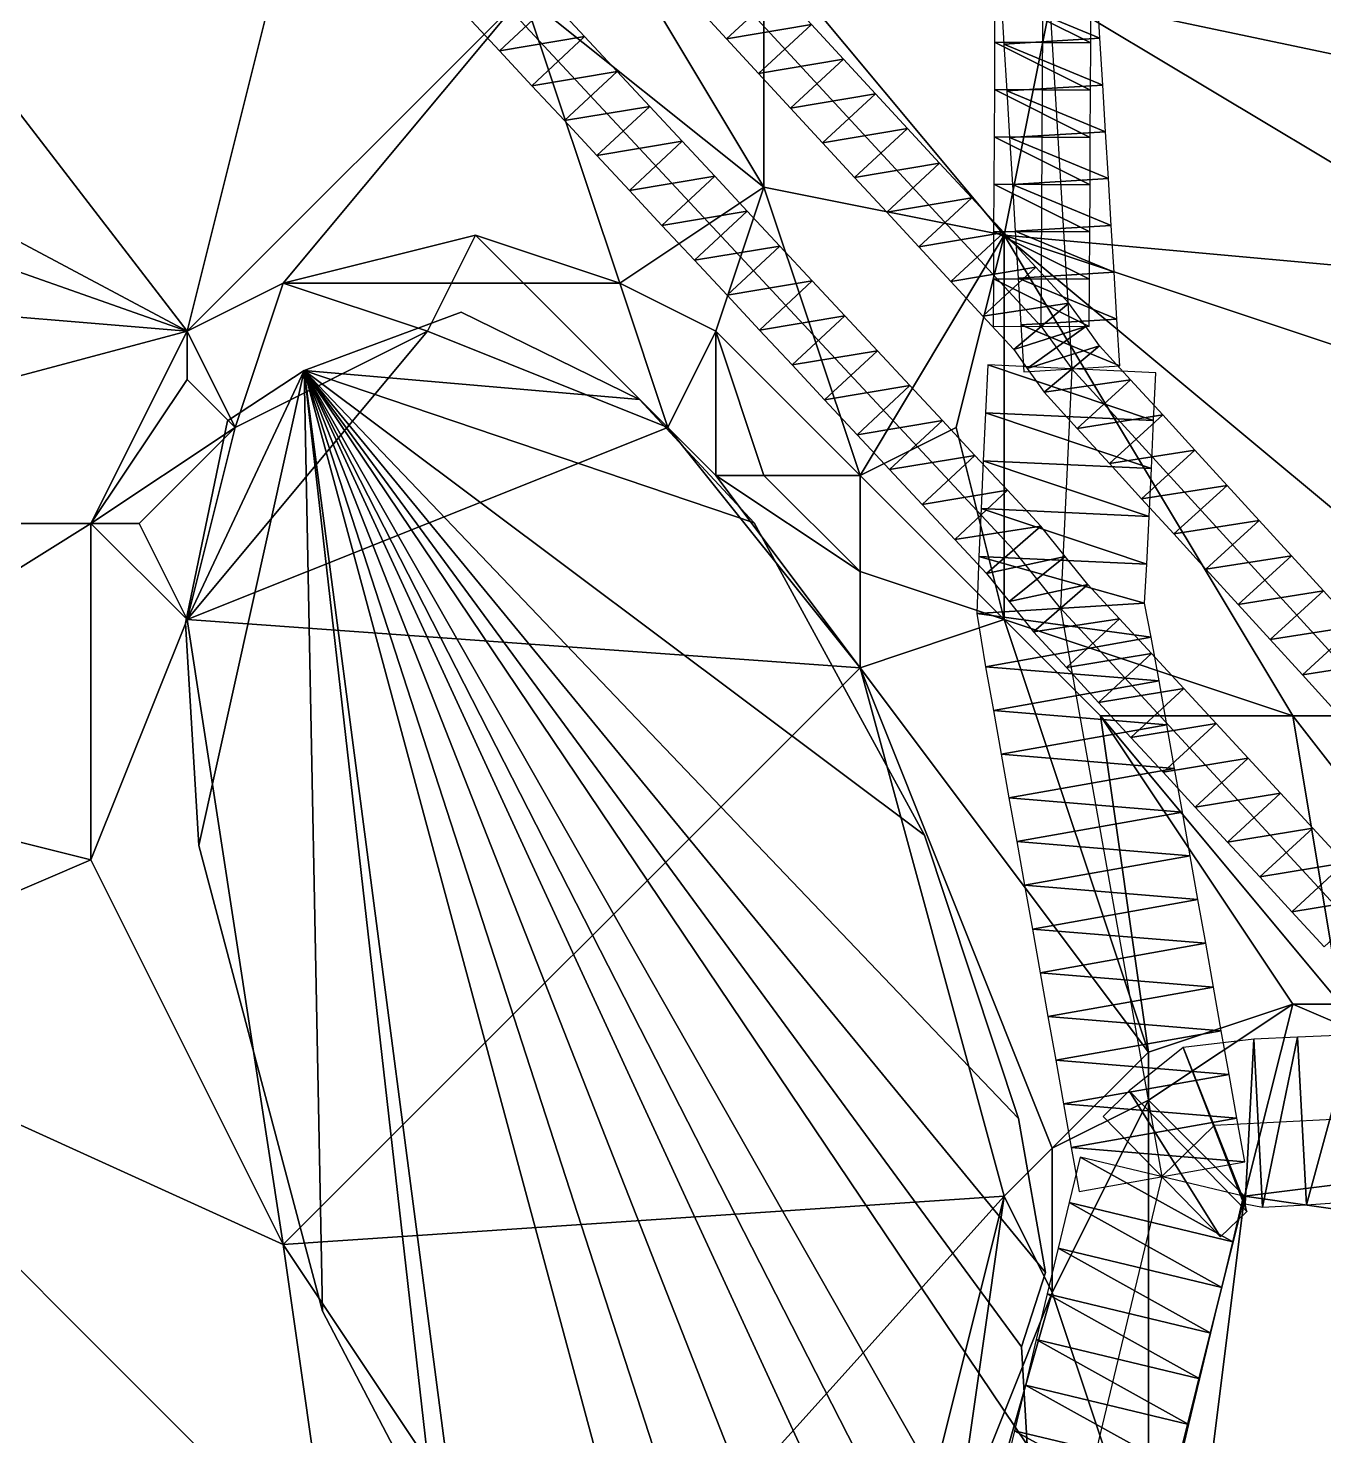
# Model space of a CAD drawing. Header units: metres. Extents: x -1103 to 901, y -902 to 905.
# Drawn here: x -686.6 to -632.7, y 576 to 634.6 of the extents above; entities that cross this region are included whole.
import ezdxf

# ---------------------------------------------------------------- set-up
doc = ezdxf.new("R2010")
doc.units = ezdxf.units.M
for name, color, linetype in [('OSM_BUILDING_FOOTPRINTS', 7, 'CONTINUOUS'), ('OSM_BUILDING_ROOFS', 1, 'CONTINUOUS'), ('OSM_BUILDING_WALLS', 8, 'CONTINUOUS'), ('OSM_ROAD_AXES', 2, 'CONTINUOUS'), ('OSM_ROAD_SURFACE', 9, 'CONTINUOUS'), ('OSM_TERRAIN', 3, 'CONTINUOUS')]:
    doc.layers.add(name, color=color, linetype=linetype)

msp = doc.modelspace()

# ---------------------------------------------------------------- linework, layer by layer
at = {"layer": 'OSM_BUILDING_FOOTPRINTS'}
msp.add_polyline3d([(-678.319, 618.271, 7.46), (-675.136, 620.372, 7.46), (-668.592, 622.794, 7.46), (-661.175, 619.167, 7.46), (-656.411, 614.035, 7.46), (-649.325, 601.03, 7.46), (-645.412, 589.241, 7.46), (-644.284, 582.827, 7.46), (-645.279, 579.742, 7.46), (-645.047, 575.661, 7.46), (-645.688, 568.627, 7.46), (-646.848, 564.978, 7.46), (-648.595, 562.843, 7.46), (-651.944, 561.373, 7.46), (-655.669, 560.344, 7.46), (-659.383, 561.959, 7.46), (-668.558, 570.098, 7.46), (-669.664, 572.232, 7.46), (-674.362, 581.223, 7.46), (-679.513, 600.598, 7.46), (-680.066, 609.855, 7.46), (-678.319, 618.271, 7.46)], close=True, dxfattribs=at)
at = {"layer": 'OSM_BUILDING_ROOFS'}
for points in [[(-675.136, 620.372, 105.46), (-661.175, 619.167, 105.46), (-668.592, 622.794, 105.46)], [(-675.136, 620.372, 105.46), (-678.319, 618.271, 105.46), (-680.066, 609.855, 105.46)], [(-675.136, 620.372, 105.46), (-680.066, 609.855, 105.46), (-679.513, 600.598, 105.46)], [(-675.136, 620.372, 105.46), (-679.513, 600.598, 105.46), (-674.362, 581.223, 105.46)], [(-675.136, 620.372, 105.46), (-674.362, 581.223, 105.46), (-669.664, 572.232, 105.46)], [(-675.136, 620.372, 105.46), (-669.664, 572.232, 105.46), (-668.558, 570.098, 105.46)], [(-675.136, 620.372, 105.46), (-668.558, 570.098, 105.46), (-659.383, 561.959, 105.46)], [(-675.136, 620.372, 105.46), (-659.383, 561.959, 105.46), (-655.669, 560.344, 105.46)], [(-675.136, 620.372, 105.46), (-655.669, 560.344, 105.46), (-651.944, 561.373, 105.46)], [(-675.136, 620.372, 105.46), (-651.944, 561.373, 105.46), (-648.595, 562.843, 105.46)], [(-675.136, 620.372, 105.46), (-648.595, 562.843, 105.46), (-646.848, 564.978, 105.46)], [(-675.136, 620.372, 105.46), (-646.848, 564.978, 105.46), (-645.688, 568.627, 105.46)], [(-675.136, 620.372, 105.46), (-645.688, 568.627, 105.46), (-645.047, 575.661, 105.46)], [(-675.136, 620.372, 105.46), (-645.047, 575.661, 105.46), (-645.279, 579.742, 105.46)], [(-675.136, 620.372, 105.46), (-645.279, 579.742, 105.46), (-644.284, 582.827, 105.46)], [(-675.136, 620.372, 105.46), (-644.284, 582.827, 105.46), (-645.412, 589.241, 105.46)], [(-675.136, 620.372, 105.46), (-645.412, 589.241, 105.46), (-649.325, 601.03, 105.46)], [(-675.136, 620.372, 105.46), (-649.325, 601.03, 105.46), (-656.411, 614.035, 105.46)], [(-675.136, 620.372, 105.46), (-656.411, 614.035, 105.46), (-661.175, 619.167, 105.46)]]:
    msp.add_3dface(points, dxfattribs=at)
at = {"layer": 'OSM_BUILDING_WALLS'}
for points in [[(-668.592, 622.794, 7.46), (-675.136, 620.372, 7.46), (-675.136, 620.372, 105.46)], [(-668.592, 622.794, 7.46), (-675.136, 620.372, 105.46), (-668.592, 622.794, 105.46)], [(-661.175, 619.167, 7.46), (-668.592, 622.794, 7.46), (-668.592, 622.794, 105.46)], [(-661.175, 619.167, 7.46), (-668.592, 622.794, 105.46), (-661.175, 619.167, 105.46)], [(-675.136, 620.372, 7.46), (-678.319, 618.271, 7.46), (-678.319, 618.271, 105.46)], [(-675.136, 620.372, 7.46), (-678.319, 618.271, 105.46), (-675.136, 620.372, 105.46)], [(-656.411, 614.035, 7.46), (-661.175, 619.167, 7.46), (-661.175, 619.167, 105.46)], [(-656.411, 614.035, 7.46), (-661.175, 619.167, 105.46), (-656.411, 614.035, 105.46)], [(-678.319, 618.271, 7.46), (-680.066, 609.855, 7.46), (-680.066, 609.855, 105.46)], [(-678.319, 618.271, 7.46), (-680.066, 609.855, 105.46), (-678.319, 618.271, 105.46)], [(-649.325, 601.03, 7.46), (-656.411, 614.035, 7.46), (-656.411, 614.035, 105.46)], [(-649.325, 601.03, 7.46), (-656.411, 614.035, 105.46), (-649.325, 601.03, 105.46)], [(-680.066, 609.855, 7.46), (-679.513, 600.598, 7.46), (-679.513, 600.598, 105.46)], [(-680.066, 609.855, 7.46), (-679.513, 600.598, 105.46), (-680.066, 609.855, 105.46)], [(-679.513, 600.598, 7.46), (-674.362, 581.223, 7.46), (-674.362, 581.223, 105.46)], [(-679.513, 600.598, 7.46), (-674.362, 581.223, 105.46), (-679.513, 600.598, 105.46)], [(-645.412, 589.241, 7.46), (-649.325, 601.03, 7.46), (-649.325, 601.03, 105.46)], [(-645.412, 589.241, 7.46), (-649.325, 601.03, 105.46), (-645.412, 589.241, 105.46)], [(-644.284, 582.827, 7.46), (-645.412, 589.241, 7.46), (-645.412, 589.241, 105.46)], [(-644.284, 582.827, 7.46), (-645.412, 589.241, 105.46), (-644.284, 582.827, 105.46)], [(-645.279, 579.742, 7.46), (-644.284, 582.827, 7.46), (-644.284, 582.827, 105.46)], [(-645.279, 579.742, 7.46), (-644.284, 582.827, 105.46), (-645.279, 579.742, 105.46)], [(-674.362, 581.223, 7.46), (-669.664, 572.232, 7.46), (-669.664, 572.232, 105.46)], [(-674.362, 581.223, 7.46), (-669.664, 572.232, 105.46), (-674.362, 581.223, 105.46)], [(-645.047, 575.661, 7.46), (-645.279, 579.742, 7.46), (-645.279, 579.742, 105.46)], [(-645.047, 575.661, 7.46), (-645.279, 579.742, 105.46), (-645.047, 575.661, 105.46)]]:
    msp.add_3dface(points, dxfattribs=at)
at = {"layer": 'OSM_ROAD_AXES'}
for points in [[(-838.648, 834.494, 15.4), (-831.551, 826.731, 15.381), (-825.228, 819.797, 14.907), (-811.068, 804.292, 14.83), (-764.928, 753.786, 13.168), (-675.103, 655.385, 11.211), (-644.461, 622.208, 8.88), (-643.19, 620.439, 8.946), (-597.703, 570.619, 12.345), (-502.252, 466.079, 12.351), (-457.418, 416.977, 14.011), (-369.163, 320.322, 16.335), (-349.653, 307.45, 14.764)], [(-361.437, 301.467, 13.838), (-370.103, 315.434, 15.982), (-462.193, 414.766, 14.188), (-601.052, 564.337, 12.663), (-622.199, 587.24, 10.487), (-643.654, 610.475, 9.174), (-645.611, 612.908, 9.08), (-707.867, 679.725, 14.044), (-807.818, 787.328, 14.131), (-831.396, 812.951, 14.445), (-838.526, 820.648, 14.021)], [(-644.461, 622.208, 8.88), (-644.373, 639.925, 9.928)], [(-644.373, 639.925, 9.928), (-643.19, 620.439, 8.946)], [(-643.19, 620.439, 8.946), (-643.654, 610.475, 9.174), (-639.443, 586.819, 10.602)], [(-622.199, 587.24, 10.487), (-631.782, 589.23, 10.402), (-637.265, 588.943, 10.49), (-639.443, 586.819, 10.602)], [(-639.443, 586.819, 10.602), (-653.093, 529.854, 15.124)]]:
    msp.add_polyline3d(points, dxfattribs=at)
at = {"layer": 'OSM_ROAD_SURFACE'}
for points in [[(-664.814, 635.718, 8.543), (-668.363, 635.126, 8.612), (-667.009, 633.673, 8.476)], [(-663.461, 634.266, 8.482), (-664.814, 635.718, 8.543), (-667.009, 633.673, 8.476)], [(-658.886, 635.615, 8.713), (-657.554, 634.173, 8.613), (-655.35, 636.208, 8.691)], [(-657.554, 634.173, 8.613), (-654.018, 634.766, 8.709), (-655.35, 636.208, 8.691)], [(-642.403, 634.009, 9.161), (-646.393, 635.998, 9.103), (-646.403, 634.029, 9.042)], [(-642.403, 634.009, 9.161), (-642.393, 635.978, 9.221), (-646.393, 635.998, 9.103)], [(-646.133, 635.906, 9.112), (-642.022, 634.2, 9.173), (-642.14, 636.149, 9.231)], [(-646.133, 635.906, 9.112), (-646.015, 633.958, 9.057), (-642.022, 634.2, 9.173)], [(-657.554, 634.173, 8.613), (-656.221, 632.73, 8.513), (-654.018, 634.766, 8.709)], [(-656.221, 632.73, 8.513), (-652.685, 633.323, 8.726), (-654.018, 634.766, 8.709)], [(-663.461, 634.266, 8.482), (-667.009, 633.673, 8.476), (-665.656, 632.221, 8.408)], [(-662.108, 632.813, 8.425), (-663.461, 634.266, 8.482), (-665.656, 632.221, 8.408)], [(-642.412, 632.041, 9.087), (-646.403, 634.029, 9.042), (-646.412, 632.061, 8.981)], [(-642.412, 632.041, 9.087), (-642.403, 634.009, 9.161), (-646.403, 634.029, 9.042)], [(-646.015, 633.958, 9.057), (-641.904, 632.252, 9.102), (-642.022, 634.2, 9.173)], [(-646.015, 633.958, 9.057), (-645.896, 632.009, 9.002), (-641.904, 632.252, 9.102)], [(-662.108, 632.813, 8.425), (-665.656, 632.221, 8.408), (-664.303, 630.768, 8.34)], [(-660.754, 631.361, 8.386), (-662.108, 632.813, 8.425), (-664.303, 630.768, 8.34)], [(-656.221, 632.73, 8.513), (-654.889, 631.288, 8.511), (-652.685, 633.323, 8.726)], [(-654.889, 631.288, 8.511), (-651.353, 631.881, 8.744), (-652.685, 633.323, 8.726)], [(-645.896, 632.009, 9.002), (-641.785, 630.303, 9.032), (-641.904, 632.252, 9.102)], [(-654.889, 631.288, 8.511), (-653.557, 629.845, 8.529), (-651.353, 631.881, 8.744)], [(-653.557, 629.845, 8.529), (-650.021, 630.438, 8.762), (-651.353, 631.881, 8.744)], [(-642.422, 630.072, 9.014), (-646.412, 632.061, 8.981), (-646.422, 630.092, 8.919)], [(-642.422, 630.072, 9.014), (-642.412, 632.041, 9.087), (-646.412, 632.061, 8.981)], [(-645.896, 632.009, 9.002), (-645.778, 630.061, 8.948), (-641.785, 630.303, 9.032)], [(-660.754, 631.361, 8.386), (-664.303, 630.768, 8.34), (-662.949, 629.316, 8.299)], [(-659.401, 629.908, 8.347), (-660.754, 631.361, 8.386), (-662.949, 629.316, 8.299)], [(-653.557, 629.845, 8.529), (-652.225, 628.403, 8.547), (-650.021, 630.438, 8.762)], [(-652.225, 628.403, 8.547), (-648.689, 628.996, 8.78), (-650.021, 630.438, 8.762)], [(-659.401, 629.908, 8.347), (-662.949, 629.316, 8.299), (-661.596, 627.863, 8.259)], [(-658.047, 628.456, 8.307), (-659.401, 629.908, 8.347), (-661.596, 627.863, 8.259)], [(-642.432, 628.104, 8.941), (-646.422, 630.092, 8.919), (-646.432, 628.124, 8.858)], [(-642.432, 628.104, 8.941), (-642.422, 630.072, 9.014), (-646.422, 630.092, 8.919)], [(-645.778, 630.061, 8.948), (-641.667, 628.354, 8.961), (-641.785, 630.303, 9.032)], [(-645.778, 630.061, 8.948), (-645.66, 628.112, 8.893), (-641.667, 628.354, 8.961)], [(-652.225, 628.403, 8.547), (-650.892, 626.96, 8.565), (-648.689, 628.996, 8.78)], [(-650.892, 626.96, 8.565), (-647.356, 627.553, 8.798), (-648.689, 628.996, 8.78)], [(-658.047, 628.456, 8.307), (-661.596, 627.863, 8.259), (-660.242, 626.411, 8.22)], [(-656.694, 627.003, 8.294), (-658.047, 628.456, 8.307), (-660.242, 626.411, 8.22)], [(-642.442, 626.135, 8.868), (-646.432, 628.124, 8.858), (-646.442, 626.155, 8.793)], [(-642.442, 626.135, 8.868), (-642.432, 628.104, 8.941), (-646.432, 628.124, 8.858)], [(-645.66, 628.112, 8.893), (-641.549, 626.406, 8.89), (-641.667, 628.354, 8.961)], [(-645.66, 628.112, 8.893), (-645.541, 626.163, 8.825), (-641.549, 626.406, 8.89)], [(-650.892, 626.96, 8.565), (-649.56, 625.518, 8.65), (-647.356, 627.553, 8.798)], [(-649.56, 625.518, 8.65), (-646.024, 626.111, 8.814), (-647.356, 627.553, 8.798)], [(-656.694, 627.003, 8.294), (-660.242, 626.411, 8.22), (-658.889, 624.958, 8.235)], [(-655.341, 625.551, 8.376), (-656.694, 627.003, 8.294), (-658.889, 624.958, 8.235)], [(-645.541, 626.163, 8.825), (-641.431, 624.457, 8.86), (-641.549, 626.406, 8.89)], [(-649.56, 625.518, 8.65), (-648.228, 624.075, 8.735), (-646.024, 626.111, 8.814)], [(-648.228, 624.075, 8.735), (-644.692, 624.668, 8.861), (-646.024, 626.111, 8.814)], [(-642.452, 624.167, 8.876), (-646.442, 626.155, 8.793), (-646.452, 624.187, 8.802)], [(-642.452, 624.167, 8.876), (-642.442, 626.135, 8.868), (-646.442, 626.155, 8.793)], [(-645.541, 626.163, 8.825), (-645.423, 624.215, 8.865), (-641.431, 624.457, 8.86)], [(-655.341, 625.551, 8.376), (-658.889, 624.958, 8.235), (-657.536, 623.505, 8.312)], [(-653.987, 624.098, 8.462), (-655.341, 625.551, 8.376), (-657.536, 623.505, 8.312)], [(-648.228, 624.075, 8.735), (-646.896, 622.633, 8.793), (-644.692, 624.668, 8.861)], [(-646.896, 622.633, 8.793), (-643.316, 623.177, 8.915), (-644.692, 624.668, 8.861)], [(-653.987, 624.098, 8.462), (-657.536, 623.505, 8.312), (-656.182, 622.053, 8.395)], [(-652.634, 622.645, 8.548), (-653.987, 624.098, 8.462), (-656.182, 622.053, 8.395)], [(-642.461, 622.198, 8.95), (-646.452, 624.187, 8.802), (-646.461, 622.218, 8.848)], [(-642.461, 622.198, 8.95), (-642.452, 624.167, 8.876), (-646.452, 624.187, 8.802)], [(-645.423, 624.215, 8.865), (-641.312, 622.509, 8.941), (-641.431, 624.457, 8.86)], [(-645.423, 624.215, 8.865), (-645.305, 622.266, 8.913), (-641.312, 622.509, 8.941)], [(-646.896, 622.633, 8.793), (-645.607, 621.24, 8.932), (-643.316, 623.177, 8.915)], [(-645.607, 621.24, 8.932), (-642.608, 622.199, 8.949), (-643.316, 623.177, 8.915)], [(-652.634, 622.645, 8.548), (-656.182, 622.053, 8.395), (-654.829, 620.6, 8.479)], [(-651.28, 621.193, 8.634), (-652.634, 622.645, 8.548), (-654.829, 620.6, 8.479)], [(-645.607, 621.24, 8.932), (-645.044, 620.448, 8.961), (-642.608, 622.199, 8.949)], [(-645.305, 622.266, 8.913), (-641.194, 620.56, 9.008), (-641.312, 622.509, 8.941)], [(-645.305, 622.266, 8.913), (-645.187, 620.318, 8.962), (-641.194, 620.56, 9.008)], [(-645.044, 620.448, 8.961), (-642.042, 621.403, 8.978), (-642.608, 622.199, 8.949)], [(-651.28, 621.193, 8.634), (-654.829, 620.6, 8.479), (-653.475, 619.148, 8.562)], [(-649.927, 619.74, 8.72), (-651.28, 621.193, 8.634), (-653.475, 619.148, 8.562)], [(-645.044, 620.448, 8.961), (-644.339, 619.474, 8.998), (-642.042, 621.403, 8.978)], [(-644.339, 619.474, 8.998), (-640.745, 619.985, 9.029), (-642.042, 621.403, 8.978)], [(-646.686, 620.602, 8.86), (-646.779, 618.609, 8.897), (-639.787, 618.283, 9.088)], [(-646.686, 620.602, 8.86), (-639.787, 618.283, 9.088), (-639.694, 620.276, 9.024)], [(-644.339, 619.474, 8.998), (-642.96, 617.962, 9.059), (-640.745, 619.985, 9.029)], [(-642.96, 617.962, 9.059), (-639.407, 618.52, 9.082), (-640.745, 619.985, 9.029)], [(-649.927, 619.74, 8.72), (-653.475, 619.148, 8.562), (-652.122, 617.695, 8.647)], [(-648.574, 618.288, 8.756), (-649.927, 619.74, 8.72), (-652.122, 617.695, 8.647)], [(-648.574, 618.288, 8.756), (-652.122, 617.695, 8.647), (-650.769, 616.243, 8.722)], [(-647.22, 616.835, 8.887), (-648.574, 618.288, 8.756), (-650.769, 616.243, 8.722)], [(-646.779, 618.609, 8.897), (-646.872, 616.616, 8.933), (-639.88, 616.29, 9.152)], [(-646.779, 618.609, 8.897), (-639.88, 616.29, 9.152), (-639.787, 618.283, 9.088)], [(-642.96, 617.962, 9.059), (-641.622, 616.497, 9.119), (-639.407, 618.52, 9.082)], [(-641.622, 616.497, 9.119), (-638.069, 617.054, 9.135), (-639.407, 618.52, 9.082)], [(-641.622, 616.497, 9.119), (-640.284, 615.031, 9.178), (-638.069, 617.054, 9.135)], [(-640.284, 615.031, 9.178), (-636.731, 615.589, 9.188), (-638.069, 617.054, 9.135)], [(-647.22, 616.835, 8.887), (-650.769, 616.243, 8.722), (-649.415, 614.79, 8.842)], [(-645.867, 615.383, 9.066), (-647.22, 616.835, 8.887), (-649.415, 614.79, 8.842)], [(-646.872, 616.616, 8.933), (-646.965, 614.623, 8.969), (-639.973, 614.297, 9.201)], [(-646.872, 616.616, 8.933), (-639.973, 614.297, 9.201), (-639.88, 616.29, 9.152)], [(-645.867, 615.383, 9.066), (-649.415, 614.79, 8.842), (-648.062, 613.338, 8.962)], [(-644.481, 613.894, 9.127), (-645.867, 615.383, 9.066), (-648.062, 613.338, 8.962)], [(-640.284, 615.031, 9.178), (-638.947, 613.566, 9.238), (-636.731, 615.589, 9.188)], [(-638.947, 613.566, 9.238), (-635.393, 614.124, 9.241), (-636.731, 615.589, 9.188)], [(-646.965, 614.623, 8.969), (-647.058, 612.63, 9.035), (-640.065, 612.305, 9.247)], [(-646.965, 614.623, 8.969), (-640.065, 612.305, 9.247), (-639.973, 614.297, 9.201)], [(-638.947, 613.566, 9.238), (-637.609, 612.101, 9.296), (-635.393, 614.124, 9.241)], [(-637.609, 612.101, 9.296), (-634.055, 612.658, 9.294), (-635.393, 614.124, 9.241)], [(-644.481, 613.894, 9.127), (-648.062, 613.338, 8.962), (-646.741, 611.921, 9.079)], [(-643.464, 612.631, 9.176), (-644.481, 613.894, 9.127), (-646.741, 611.921, 9.079)], [(-647.058, 612.63, 9.035), (-647.148, 610.263, 9.176), (-640.161, 610.686, 9.283)], [(-647.058, 612.63, 9.035), (-640.161, 610.686, 9.283), (-640.065, 612.305, 9.247)], [(-643.464, 612.631, 9.176), (-646.741, 611.921, 9.079), (-645.802, 610.751, 9.177)], [(-642.522, 611.459, 9.221), (-643.464, 612.631, 9.176), (-645.802, 610.751, 9.177)], [(-637.609, 612.101, 9.296), (-636.271, 610.636, 9.35), (-634.055, 612.658, 9.294)], [(-636.271, 610.636, 9.35), (-632.718, 611.193, 9.348), (-634.055, 612.658, 9.294)], [(-642.522, 611.459, 9.221), (-645.802, 610.751, 9.177), (-644.787, 609.491, 9.226)], [(-641.211, 610.04, 9.279), (-642.522, 611.459, 9.221), (-644.787, 609.491, 9.226)], [(-636.271, 610.636, 9.35), (-634.933, 609.17, 9.403), (-632.718, 611.193, 9.348)], [(-634.933, 609.17, 9.403), (-631.38, 609.728, 9.401), (-632.718, 611.193, 9.348)], [(-647.148, 610.263, 9.176), (-639.885, 609.268, 9.322), (-640.161, 610.686, 9.283)], [(-647.148, 610.263, 9.176), (-646.776, 608.041, 9.351), (-639.885, 609.268, 9.322)], [(-641.211, 610.04, 9.279), (-644.787, 609.491, 9.226), (-643.415, 608.005, 9.29)], [(-639.87, 608.588, 9.339), (-641.211, 610.04, 9.279), (-643.415, 608.005, 9.29)], [(-634.933, 609.17, 9.403), (-633.595, 607.705, 9.456), (-631.38, 609.728, 9.401)], [(-633.595, 607.705, 9.456), (-630.042, 608.262, 9.454), (-631.38, 609.728, 9.401)], [(-646.776, 608.041, 9.351), (-639.561, 607.449, 9.373), (-639.885, 609.268, 9.322)], [(-639.87, 608.588, 9.339), (-643.415, 608.005, 9.29), (-642.074, 606.553, 9.353)], [(-638.529, 607.136, 9.399), (-639.87, 608.588, 9.339), (-642.074, 606.553, 9.353)], [(-633.595, 607.705, 9.456), (-632.257, 606.24, 9.509), (-630.042, 608.262, 9.454)], [(-646.776, 608.041, 9.351), (-646.452, 606.222, 9.463), (-639.561, 607.449, 9.373)], [(-646.452, 606.222, 9.463), (-639.237, 605.629, 9.436), (-639.561, 607.449, 9.373)], [(-638.529, 607.136, 9.399), (-642.074, 606.553, 9.353), (-640.733, 605.1, 9.436)], [(-637.188, 605.684, 9.469), (-638.529, 607.136, 9.399), (-640.733, 605.1, 9.436)], [(-646.452, 606.222, 9.463), (-646.128, 604.402, 9.574), (-639.237, 605.629, 9.436)], [(-646.128, 604.402, 9.574), (-638.913, 603.81, 9.532), (-639.237, 605.629, 9.436)], [(-637.188, 605.684, 9.469), (-640.733, 605.1, 9.436), (-639.392, 603.648, 9.531)], [(-635.847, 604.231, 9.564), (-637.188, 605.684, 9.469), (-639.392, 603.648, 9.531)], [(-646.128, 604.402, 9.574), (-645.804, 602.583, 9.685), (-638.913, 603.81, 9.532)], [(-635.847, 604.231, 9.564), (-639.392, 603.648, 9.531), (-638.051, 602.196, 9.627)], [(-634.506, 602.779, 9.66), (-635.847, 604.231, 9.564), (-638.051, 602.196, 9.627)], [(-645.804, 602.583, 9.685), (-638.589, 601.99, 9.628), (-638.913, 603.81, 9.532)], [(-645.804, 602.583, 9.685), (-645.48, 600.763, 9.796), (-638.589, 601.99, 9.628)], [(-634.506, 602.779, 9.66), (-638.051, 602.196, 9.627), (-636.71, 600.744, 9.723)], [(-633.165, 601.327, 9.755), (-634.506, 602.779, 9.66), (-636.71, 600.744, 9.723)], [(-645.48, 600.763, 9.796), (-638.265, 600.17, 9.839), (-638.589, 601.99, 9.628)], [(-633.165, 601.327, 9.755), (-636.71, 600.744, 9.723), (-635.369, 599.292, 9.819)], [(-631.824, 599.875, 9.84), (-633.165, 601.327, 9.755), (-635.369, 599.292, 9.819)], [(-645.48, 600.763, 9.796), (-645.156, 598.943, 9.907), (-638.265, 600.17, 9.839)], [(-645.156, 598.943, 9.907), (-637.941, 598.351, 9.948), (-638.265, 600.17, 9.839)], [(-631.824, 599.875, 9.84), (-635.369, 599.292, 9.819), (-634.029, 597.84, 9.914)], [(-630.484, 598.423, 9.926), (-631.824, 599.875, 9.84), (-634.029, 597.84, 9.914)], [(-645.156, 598.943, 9.907), (-644.832, 597.124, 9.971), (-637.941, 598.351, 9.948)], [(-644.832, 597.124, 9.971), (-637.617, 596.531, 10.058), (-637.941, 598.351, 9.948)], [(-630.484, 598.423, 9.926), (-634.029, 597.84, 9.914), (-632.688, 596.387, 10.01)], [(-644.832, 597.124, 9.971), (-644.508, 595.304, 10.032), (-637.617, 596.531, 10.058)], [(-644.508, 595.304, 10.032), (-637.293, 594.711, 10.168), (-637.617, 596.531, 10.058)], [(-644.508, 595.304, 10.032), (-644.184, 593.484, 10.092), (-637.293, 594.711, 10.168)], [(-644.184, 593.484, 10.092), (-636.969, 592.892, 10.3), (-637.293, 594.711, 10.168)], [(-644.184, 593.484, 10.092), (-643.86, 591.665, 10.153), (-636.969, 592.892, 10.3)], [(-643.86, 591.665, 10.153), (-636.645, 591.072, 10.498), (-636.969, 592.892, 10.3)], [(-635.621, 592.534, 10.439), (-638.556, 592.196, 10.299), (-635.974, 585.69, 10.509)], [(-635.621, 592.534, 10.439), (-635.974, 585.69, 10.509), (-635.254, 585.543, 10.515)], [(-633.793, 592.63, 10.376), (-635.621, 592.534, 10.439), (-635.254, 585.543, 10.515)], [(-633.793, 592.63, 10.376), (-635.254, 585.543, 10.515), (-633.427, 585.639, 10.498)], [(-631.501, 592.719, 10.388), (-633.793, 592.63, 10.376), (-633.427, 585.639, 10.498)], [(-631.501, 592.719, 10.388), (-633.427, 585.639, 10.498), (-632.064, 585.742, 10.503)], [(-638.556, 592.196, 10.299), (-640.797, 590.387, 10.404), (-635.91, 585.375, 10.53)], [(-638.556, 592.196, 10.299), (-635.91, 585.375, 10.53), (-635.974, 585.69, 10.509)], [(-643.86, 591.665, 10.153), (-643.536, 589.845, 10.214), (-636.645, 591.072, 10.498)], [(-643.536, 589.845, 10.214), (-636.321, 589.253, 10.49), (-636.645, 591.072, 10.498)], [(-640.797, 590.387, 10.404), (-641.886, 589.325, 10.417), (-636.999, 584.314, 10.538)], [(-640.797, 590.387, 10.404), (-636.999, 584.314, 10.538), (-635.91, 585.375, 10.53)], [(-643.536, 589.845, 10.214), (-643.212, 588.026, 10.375), (-636.321, 589.253, 10.49)], [(-643.212, 588.026, 10.375), (-635.997, 587.433, 10.482), (-636.321, 589.253, 10.49)], [(-642.846, 587.635, 10.457), (-643.301, 585.736, 10.54), (-636.494, 584.105, 10.514)], [(-643.212, 588.026, 10.375), (-642.888, 586.206, 10.562), (-635.997, 587.433, 10.482)], [(-642.846, 587.635, 10.457), (-636.494, 584.105, 10.514), (-636.039, 586.004, 10.49)], [(-643.301, 585.736, 10.54), (-643.756, 583.837, 10.623), (-636.949, 582.206, 10.537)], [(-643.301, 585.736, 10.54), (-636.949, 582.206, 10.537), (-636.494, 584.105, 10.514)], [(-643.756, 583.837, 10.623), (-644.211, 581.939, 10.672), (-637.404, 580.307, 10.57)], [(-643.756, 583.837, 10.623), (-637.404, 580.307, 10.57), (-636.949, 582.206, 10.537)], [(-644.211, 581.939, 10.672), (-644.666, 580.04, 10.681), (-637.859, 578.408, 10.604)], [(-644.211, 581.939, 10.672), (-637.859, 578.408, 10.604), (-637.404, 580.307, 10.57)], [(-644.666, 580.04, 10.681), (-645.121, 578.141, 10.703), (-638.314, 576.51, 10.637)], [(-644.666, 580.04, 10.681), (-638.314, 576.51, 10.637), (-637.859, 578.408, 10.604)], [(-645.121, 578.141, 10.703), (-645.576, 576.242, 10.699), (-638.769, 574.611, 10.67)], [(-645.121, 578.141, 10.703), (-638.769, 574.611, 10.67), (-638.314, 576.51, 10.637)], [(-645.576, 576.242, 10.699), (-646.031, 574.343, 10.689), (-639.224, 572.712, 10.704)], [(-645.576, 576.242, 10.699), (-639.224, 572.712, 10.704), (-638.769, 574.611, 10.67)]]:
    msp.add_3dface(points, dxfattribs=at)
at = {"layer": 'OSM_TERRAIN'}
for points in [[(-680, 622, 8.329), (-700, 648, 11.801), (-710, 638, 12.41)], [(-680, 622, 8.329), (-674, 646, 9.932), (-700, 648, 11.801)], [(-680, 622, 8.329), (-666, 636, 8.455), (-674, 646, 9.932)], [(-644, 636, 9.162), (-606, 628, 9), (-624, 644, 9.689)], [(-710, 638, 12.41), (-714, 634, 12.494), (-680, 622, 8.329)], [(-656, 628, 8.257), (-662, 638, 8.855), (-666, 636, 8.455)], [(-662, 638, 8.855), (-656, 628, 8.257), (-656, 638, 8.678)], [(-656, 628, 8.257), (-646, 626, 8.762), (-656, 638, 8.678)], [(-656, 638, 8.678), (-646, 626, 8.762), (-644, 636, 9.162)], [(-676, 624, 8.426), (-666, 636, 8.455), (-680, 622, 8.329)], [(-676, 624, 8.426), (-662, 624, 8.074), (-666, 636, 8.455)], [(-662, 624, 8.074), (-656, 628, 8.257), (-666, 636, 8.455)], [(-646, 626, 8.762), (-624, 624, 9), (-644, 636, 9.162)], [(-624, 624, 9), (-606, 628, 9), (-644, 636, 9.162)], [(-704, 624, 10.867), (-680, 622, 8.329), (-714, 634, 12.494)], [(-658, 622, 8.265), (-656, 628, 8.257), (-662, 624, 8.074)], [(-658, 622, 8.265), (-652, 616, 8.628), (-656, 628, 8.257)], [(-652, 616, 8.628), (-646, 626, 8.762), (-656, 628, 8.257)], [(-676, 624, 8.426), (-670, 622, 9.675), (-668, 626, 8.453)], [(-668, 626, 8.453), (-662, 624, 8.074), (-676, 624, 8.426)], [(-670, 622, 9.675), (-660, 618, 9.649), (-668, 626, 8.453)], [(-668, 626, 8.453), (-660, 618, 9.649), (-662, 624, 8.074)], [(-652, 616, 8.628), (-648, 618, 8.719), (-646, 626, 8.762)], [(-648, 618, 8.719), (-646, 610, 9.142), (-646, 626, 8.762)], [(-646, 610, 9.142), (-634, 606, 9.459), (-646, 626, 8.762)], [(-634, 606, 9.459), (-622, 606, 9.513), (-646, 626, 8.762)], [(-622, 606, 9.513), (-622, 618, 9.012), (-646, 626, 8.762)], [(-622, 618, 9.012), (-624, 624, 9), (-646, 626, 8.762)], [(-704, 624, 10.867), (-710, 614, 10.982), (-680, 622, 8.329)], [(-678, 618, 9.675), (-676, 624, 8.426), (-680, 622, 8.329)], [(-678, 618, 9.675), (-670, 622, 9.675), (-676, 624, 8.426)], [(-660, 618, 9.649), (-658, 622, 8.265), (-662, 624, 8.074)], [(-684, 614, 8.408), (-680, 622, 8.329), (-710, 614, 10.982)], [(-684, 614, 8.408), (-680, 620, 8.804), (-680, 622, 8.329)], [(-680, 610, 9.675), (-660, 618, 9.649), (-670, 622, 9.675)], [(-678, 618, 9.675), (-680, 622, 8.329), (-680, 620, 8.804)], [(-680, 610, 9.675), (-670, 622, 9.675), (-678, 618, 9.675)], [(-660, 618, 9.649), (-658, 616, 9.614), (-658, 622, 8.265)], [(-658, 616, 9.614), (-656, 616, 9.139), (-658, 622, 8.265)], [(-656, 616, 9.139), (-652, 616, 8.628), (-658, 622, 8.265)], [(-684, 614, 8.408), (-678, 618, 9.675), (-680, 620, 8.804)], [(-682, 614, 8.709), (-678, 618, 9.675), (-684, 614, 8.408)], [(-682, 614, 8.709), (-680, 610, 9.675), (-678, 618, 9.675)], [(-652, 608, 9.491), (-660, 618, 9.649), (-680, 610, 9.675)], [(-652, 608, 9.491), (-658, 616, 9.614), (-660, 618, 9.649)], [(-652, 616, 8.628), (-646, 610, 9.142), (-648, 618, 8.719)], [(-652, 608, 9.491), (-652, 612, 8.981), (-658, 616, 9.614)], [(-658, 616, 9.614), (-652, 612, 8.981), (-656, 616, 9.139)], [(-652, 612, 8.981), (-652, 616, 8.628), (-656, 616, 9.139)], [(-652, 612, 8.981), (-646, 610, 9.142), (-652, 616, 8.628)], [(-700, 604, 9.442), (-684, 614, 8.408), (-710, 614, 10.982)], [(-684, 600, 8.889), (-684, 614, 8.408), (-700, 604, 9.442)], [(-684, 614, 8.408), (-684, 600, 8.889), (-680, 610, 9.675)], [(-680, 610, 9.675), (-682, 614, 8.709), (-684, 614, 8.408)], [(-652, 608, 9.491), (-646, 610, 9.142), (-652, 612, 8.981)], [(-684, 600, 8.889), (-676, 584, 9.676), (-680, 610, 9.675)], [(-676, 584, 9.676), (-652, 608, 9.491), (-680, 610, 9.675)], [(-652, 608, 9.491), (-640, 592, 10.142), (-646, 610, 9.142)], [(-640, 592, 10.142), (-642, 606, 9.319), (-646, 610, 9.142)], [(-642, 606, 9.319), (-634, 606, 9.459), (-646, 610, 9.142)], [(-646, 586, 9.778), (-652, 608, 9.491), (-676, 584, 9.676)], [(-646, 586, 9.778), (-644, 588, 10.216), (-652, 608, 9.491)], [(-644, 588, 10.216), (-640, 592, 10.142), (-652, 608, 9.491)], [(-640, 592, 10.142), (-634, 594, 10.299), (-642, 606, 9.319)], [(-634, 594, 10.299), (-632, 594, 10.091), (-642, 606, 9.319)], [(-632, 594, 10.091), (-634, 606, 9.459), (-642, 606, 9.319)], [(-632, 594, 10.091), (-620, 588, 10.493), (-634, 606, 9.459)], [(-634, 606, 9.459), (-620, 588, 10.493), (-622, 606, 9.513)], [(-698, 594, 9.173), (-684, 600, 8.889), (-700, 604, 9.442)], [(-676, 584, 9.676), (-684, 600, 8.889), (-698, 594, 9.173)], [(-688, 570, 10.419), (-674, 570, 10.419), (-698, 594, 9.173)], [(-674, 570, 10.419), (-676, 584, 9.676), (-698, 594, 9.173)], [(-640, 590, 10.625), (-636, 586, 10.438), (-634, 594, 10.299)], [(-640, 592, 10.142), (-640, 590, 10.625), (-634, 594, 10.299)], [(-636, 586, 10.438), (-620, 588, 10.493), (-634, 594, 10.299)], [(-634, 594, 10.299), (-620, 588, 10.493), (-632, 594, 10.091)], [(-644, 588, 10.216), (-640, 590, 10.625), (-640, 592, 10.142)], [(-644, 582, 10.682), (-640, 570, 10.645), (-640, 590, 10.625)], [(-644, 582, 10.682), (-640, 590, 10.625), (-644, 588, 10.216)], [(-640, 590, 10.625), (-640, 570, 10.645), (-636, 586, 10.438)], [(-644, 582, 10.682), (-644, 588, 10.216), (-646, 586, 9.778)], [(-636, 586, 10.438), (-622, 584, 10.493), (-620, 588, 10.493)], [(-676, 584, 9.676), (-664, 566, 9.685), (-646, 586, 9.778)], [(-652, 562, 9.719), (-646, 586, 9.778), (-664, 566, 9.685)], [(-652, 562, 9.719), (-648, 572, 10.202), (-646, 586, 9.778)], [(-648, 572, 10.202), (-644, 582, 10.682), (-646, 586, 9.778)], [(-640, 570, 10.645), (-640, 554, 12.643), (-636, 586, 10.438)], [(-640, 554, 12.643), (-622, 584, 10.493), (-636, 586, 10.438)], [(-674, 570, 10.419), (-664, 566, 9.685), (-676, 584, 9.676)], [(-640, 554, 12.643), (-624, 558, 12.99), (-622, 584, 10.493)], [(-648, 568, 10.603), (-644, 582, 10.682), (-648, 572, 10.202)], [(-648, 568, 10.603), (-640, 570, 10.645), (-644, 582, 10.682)]]:
    msp.add_3dface(points, dxfattribs=at)

doc.saveas('drawing.dxf')
